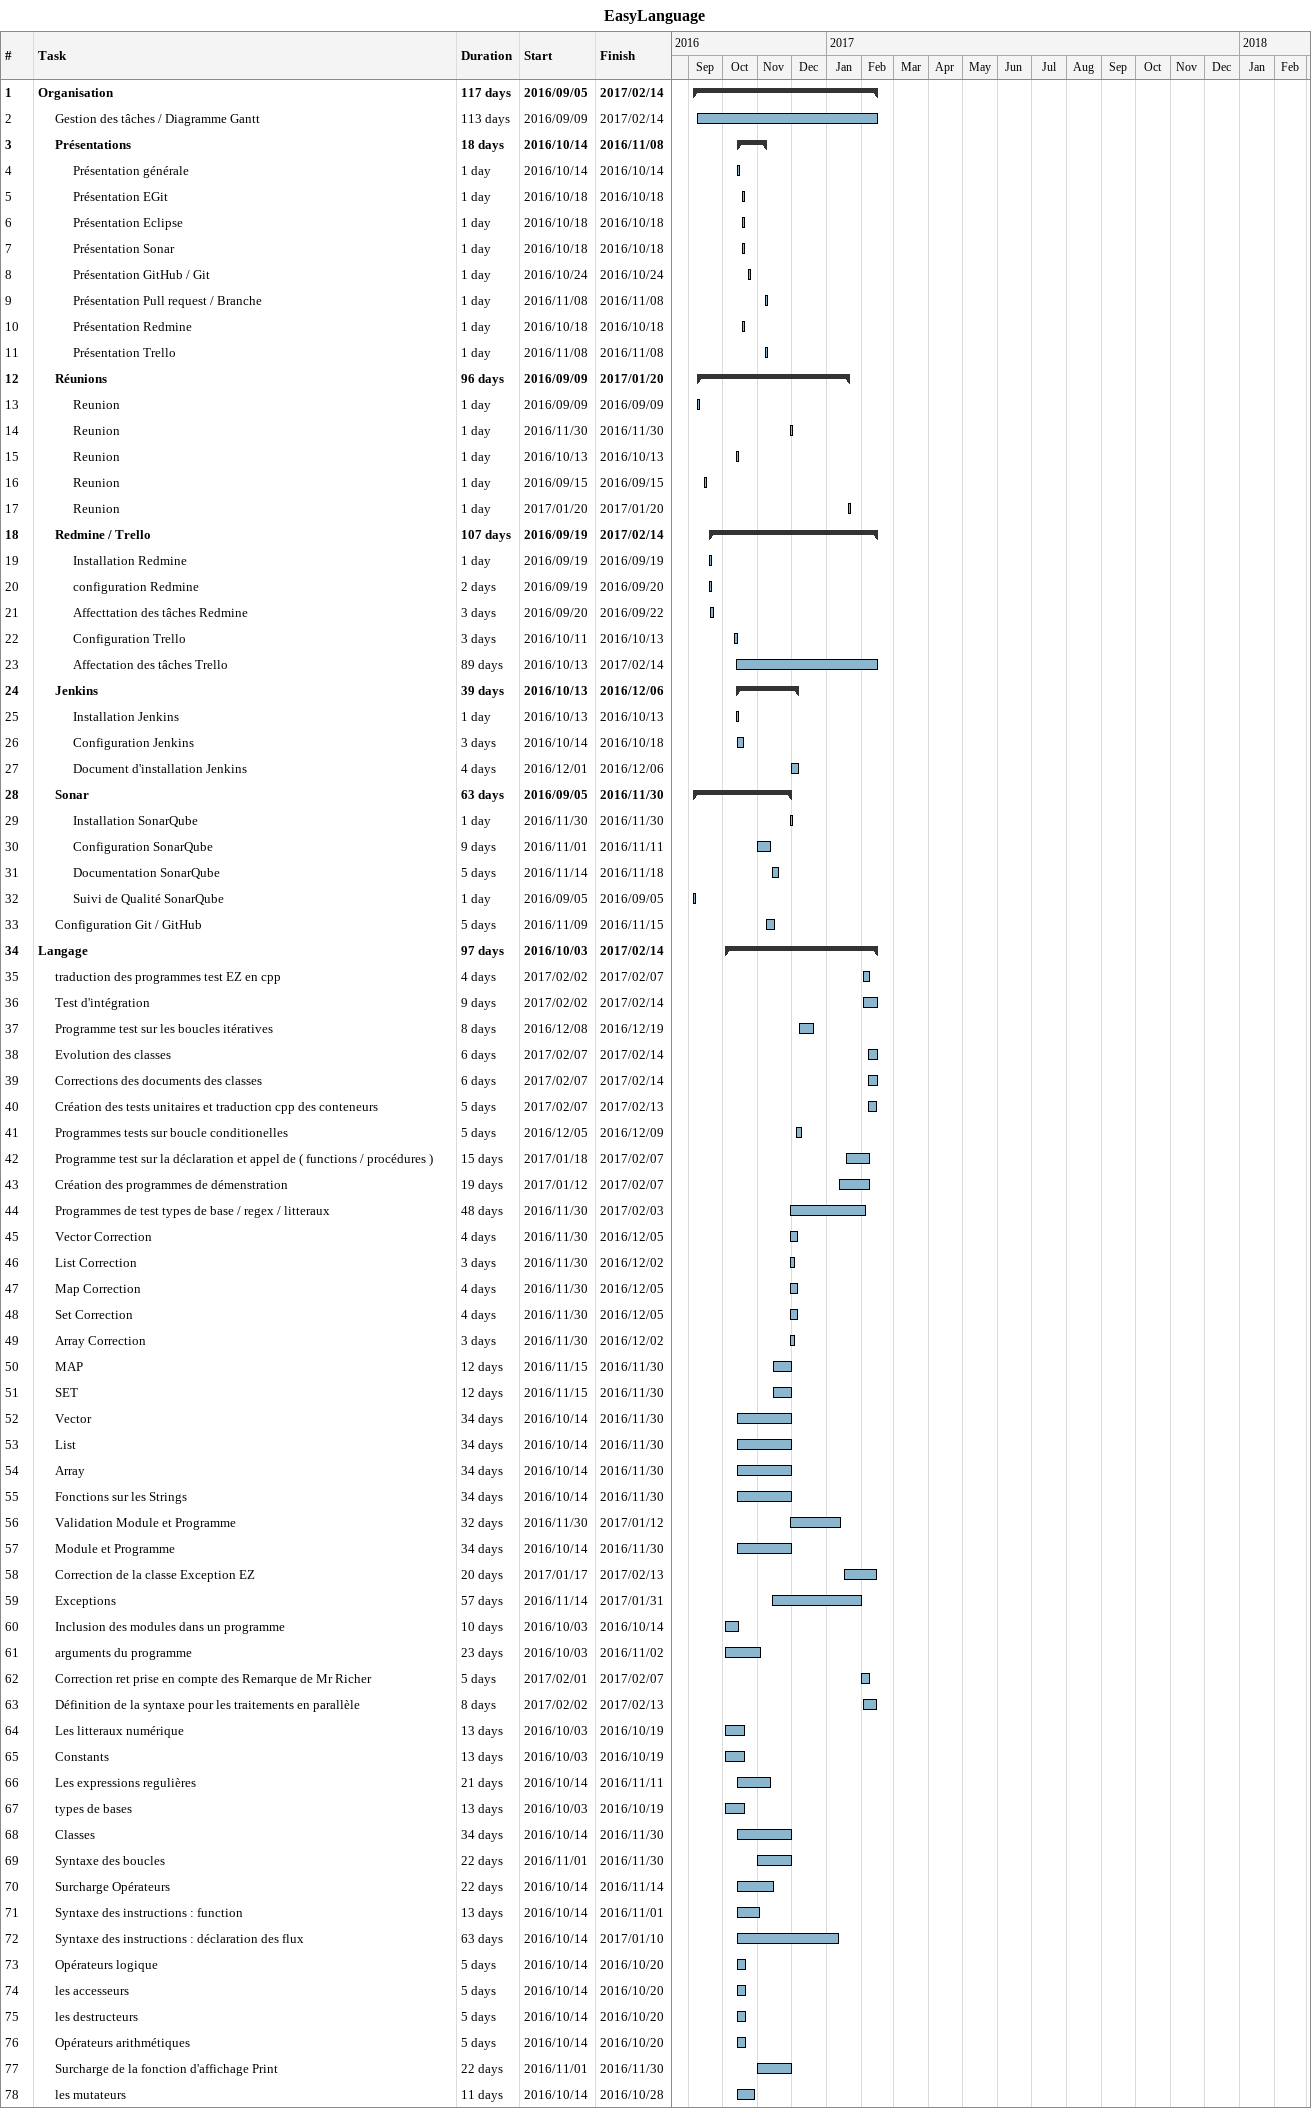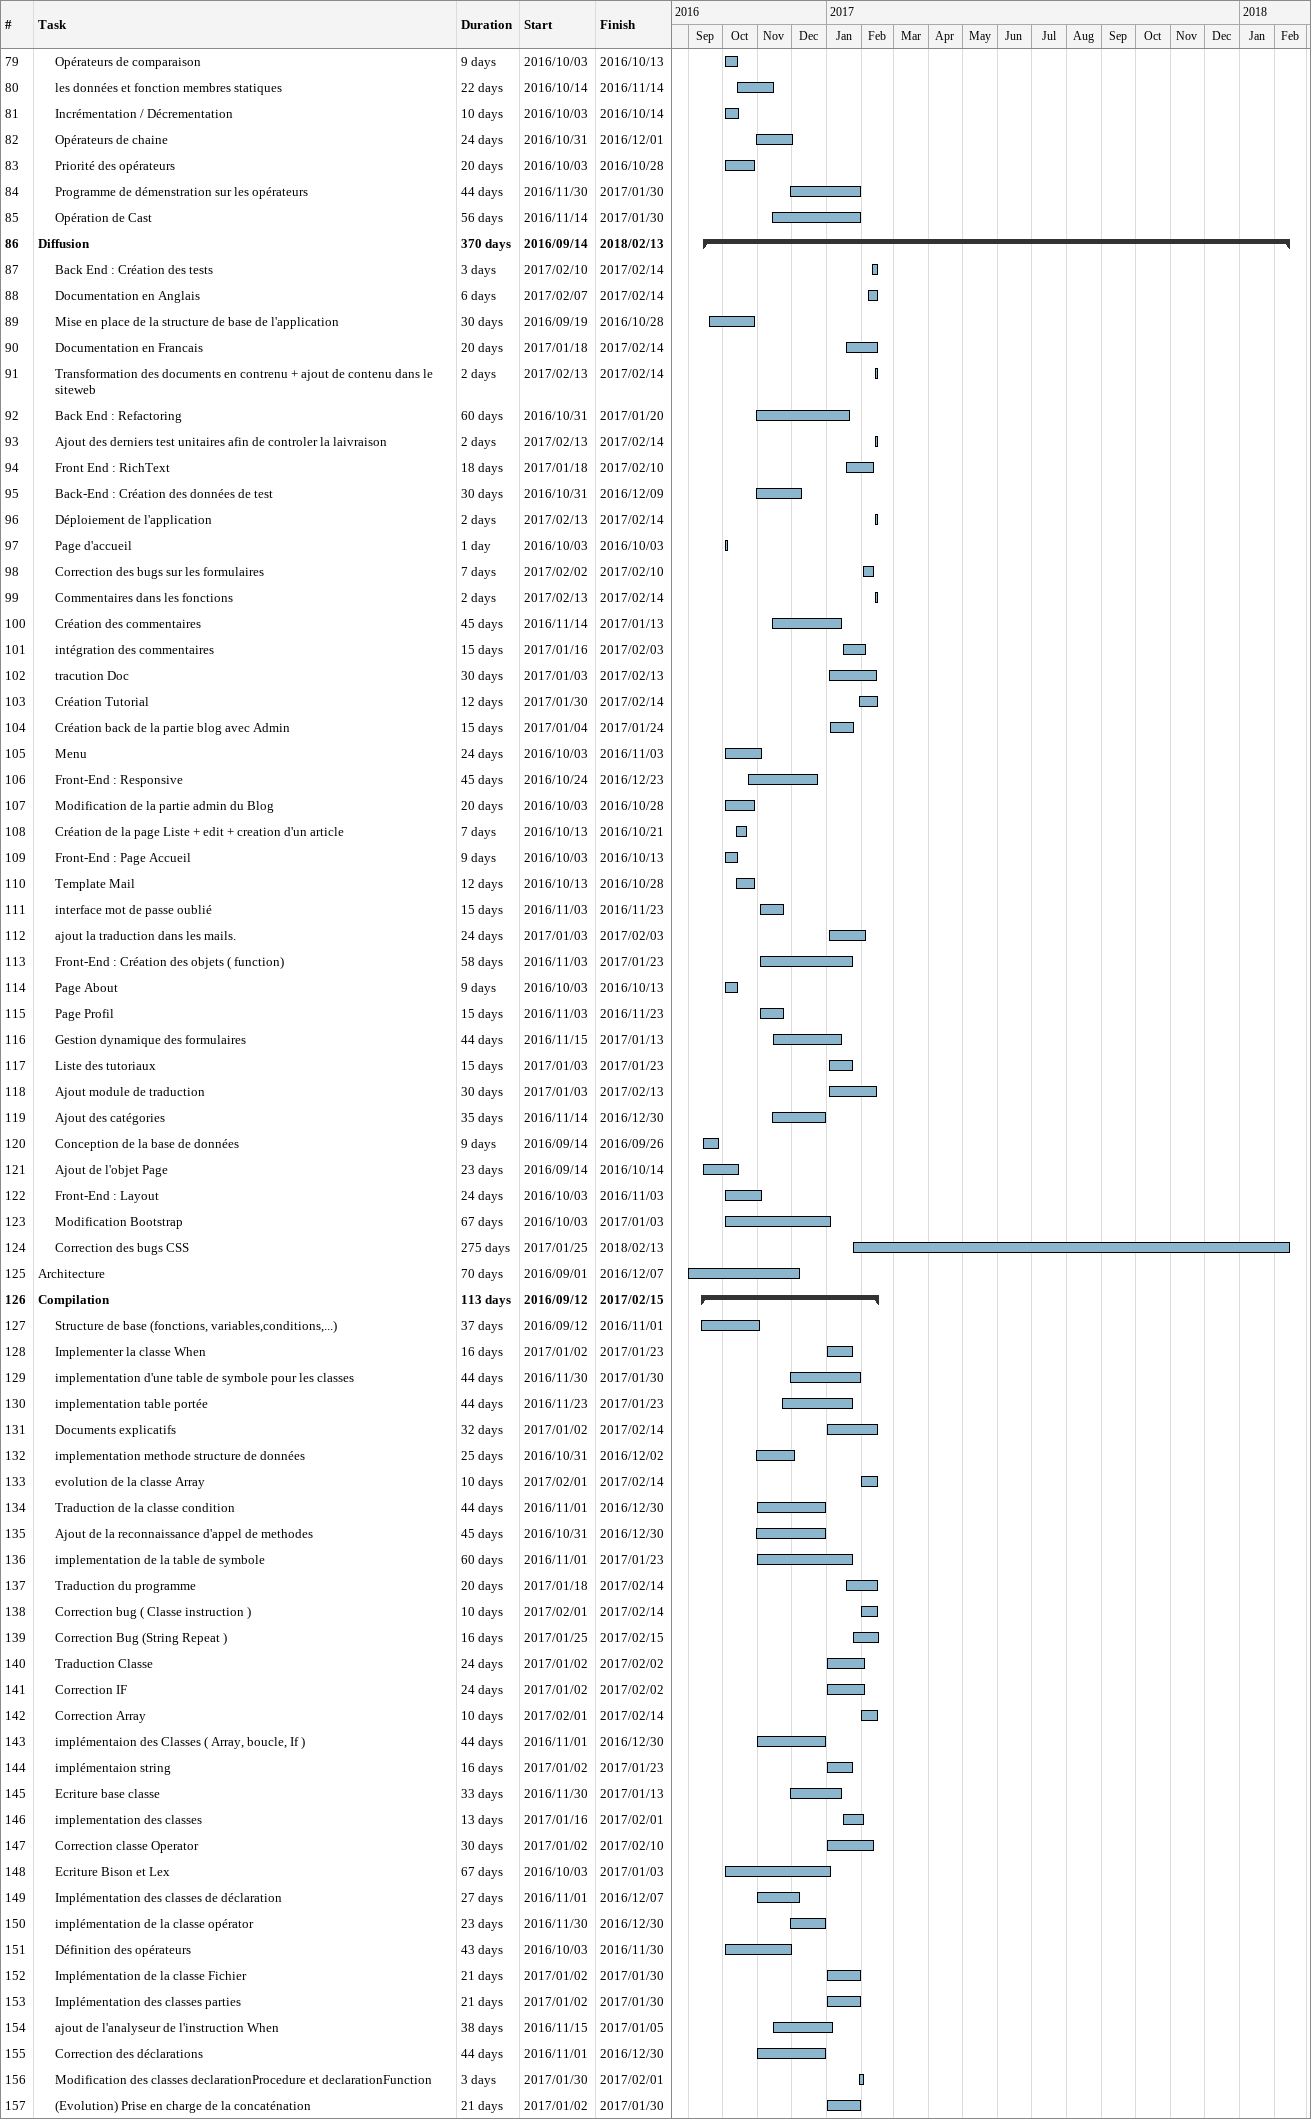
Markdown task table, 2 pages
EasyLanguage

| ID | Level | Task | Duration | Start | Finish |
|---|---|---|---|---|---|
| 1 | 1 | **Organisation** | 117d | 2016-09-05 | 2017-02-14 |
| 2 | 2 | Gestion des tâches / Diagramme Gantt | 113d | 2016-09-09 | 2017-02-14 |
| 3 | 2 | **Présentations** | 18d | 2016-10-14 | 2016-11-08 |
| 4 | 3 | Présentation générale | 1d | 2016-10-14 | 2016-10-14 |
| 5 | 3 | Présentation EGit | 1d | 2016-10-18 | 2016-10-18 |
| 6 | 3 | Présentation Eclipse | 1d | 2016-10-18 | 2016-10-18 |
| 7 | 3 | Présentation Sonar | 1d | 2016-10-18 | 2016-10-18 |
| 8 | 3 | Présentation GitHub / Git | 1d | 2016-10-24 | 2016-10-24 |
| 9 | 3 | Présentation Pull request / Branche | 1d | 2016-11-08 | 2016-11-08 |
| 10 | 3 | Présentation Redmine | 1d | 2016-10-18 | 2016-10-18 |
| 11 | 3 | Présentation Trello | 1d | 2016-11-08 | 2016-11-08 |
| 12 | 2 | **Réunions** | 96d | 2016-09-09 | 2017-01-20 |
| 13 | 3 | Reunion | 1d | 2016-09-09 | 2016-09-09 |
| 14 | 3 | Reunion | 1d | 2016-11-30 | 2016-11-30 |
| 15 | 3 | Reunion | 1d | 2016-10-13 | 2016-10-13 |
| 16 | 3 | Reunion | 1d | 2016-09-15 | 2016-09-15 |
| 17 | 3 | Reunion | 1d | 2017-01-20 | 2017-01-20 |
| 18 | 2 | **Redmine / Trello** | 107d | 2016-09-19 | 2017-02-14 |
| 19 | 3 | Installation Redmine | 1d | 2016-09-19 | 2016-09-19 |
| 20 | 3 | configuration Redmine | 2d | 2016-09-19 | 2016-09-20 |
| 21 | 3 | Affecttation des tâches Redmine | 3d | 2016-09-20 | 2016-09-22 |
| 22 | 3 | Configuration Trello | 3d | 2016-10-11 | 2016-10-13 |
| 23 | 3 | Affectation des tâches Trello | 89d | 2016-10-13 | 2017-02-14 |
| 24 | 2 | **Jenkins** | 39d | 2016-10-13 | 2016-12-06 |
| 25 | 3 | Installation Jenkins | 1d | 2016-10-13 | 2016-10-13 |
| 26 | 3 | Configuration Jenkins | 3d | 2016-10-14 | 2016-10-18 |
| 27 | 3 | Document d'installation Jenkins | 4d | 2016-12-01 | 2016-12-06 |
| 28 | 2 | **Sonar** | 63d | 2016-09-05 | 2016-11-30 |
| 29 | 3 | Installation SonarQube | 1d | 2016-11-30 | 2016-11-30 |
| 30 | 3 | Configuration SonarQube | 9d | 2016-11-01 | 2016-11-11 |
| 31 | 3 | Documentation SonarQube | 5d | 2016-11-14 | 2016-11-18 |
| 32 | 3 | Suivi de Qualité SonarQube | 1d | 2016-09-05 | 2016-09-05 |
| 33 | 2 | Configuration Git / GitHub | 5d | 2016-11-09 | 2016-11-15 |
| 34 | 1 | **Langage** | 97d | 2016-10-03 | 2017-02-14 |
| 35 | 2 | traduction des programmes test EZ en cpp | 4d | 2017-02-02 | 2017-02-07 |
| 36 | 2 | Test d'intégration | 9d | 2017-02-02 | 2017-02-14 |
| 37 | 2 | Programme test sur les boucles itératives | 8d | 2016-12-08 | 2016-12-19 |
| 38 | 2 | Evolution des classes | 6d | 2017-02-07 | 2017-02-14 |
| 39 | 2 | Corrections des documents des classes | 6d | 2017-02-07 | 2017-02-14 |
| 40 | 2 | Création des tests unitaires et traduction cpp des conteneurs | 5d | 2017-02-07 | 2017-02-13 |
| 41 | 2 | Programmes tests sur boucle conditionelles | 5d | 2016-12-05 | 2016-12-09 |
| 42 | 2 | Programme test sur la déclaration et appel de ( functions / procédures ) | 15d | 2017-01-18 | 2017-02-07 |
| 43 | 2 | Création des programmes de démenstration | 19d | 2017-01-12 | 2017-02-07 |
| 44 | 2 | Programmes de test types de base / regex / litteraux | 48d | 2016-11-30 | 2017-02-03 |
| 45 | 2 | Vector Correction | 4d | 2016-11-30 | 2016-12-05 |
| 46 | 2 | List Correction | 3d | 2016-11-30 | 2016-12-02 |
| 47 | 2 | Map Correction | 4d | 2016-11-30 | 2016-12-05 |
| 48 | 2 | Set Correction | 4d | 2016-11-30 | 2016-12-05 |
| 49 | 2 | Array Correction | 3d | 2016-11-30 | 2016-12-02 |
| 50 | 2 | MAP | 12d | 2016-11-15 | 2016-11-30 |
| 51 | 2 | SET | 12d | 2016-11-15 | 2016-11-30 |
| 52 | 2 | Vector | 34d | 2016-10-14 | 2016-11-30 |
| 53 | 2 | List | 34d | 2016-10-14 | 2016-11-30 |
| 54 | 2 | Array | 34d | 2016-10-14 | 2016-11-30 |
| 55 | 2 | Fonctions sur les Strings | 34d | 2016-10-14 | 2016-11-30 |
| 56 | 2 | Validation Module et Programme | 32d | 2016-11-30 | 2017-01-12 |
| 57 | 2 | Module et Programme | 34d | 2016-10-14 | 2016-11-30 |
| 58 | 2 | Correction de la classe Exception EZ | 20d | 2017-01-17 | 2017-02-13 |
| 59 | 2 | Exceptions | 57d | 2016-11-14 | 2017-01-31 |
| 60 | 2 | Inclusion des modules dans un programme | 10d | 2016-10-03 | 2016-10-14 |
| 61 | 2 | arguments du programme | 23d | 2016-10-03 | 2016-11-02 |
| 62 | 2 | Correction ret prise en compte des Remarque de Mr Richer | 5d | 2017-02-01 | 2017-02-07 |
| 63 | 2 | Définition de la syntaxe pour les traitements en parallèle | 8d | 2017-02-02 | 2017-02-13 |
| 64 | 2 | Les litteraux numérique | 13d | 2016-10-03 | 2016-10-19 |
| 65 | 2 | Constants | 13d | 2016-10-03 | 2016-10-19 |
| 66 | 2 | Les expressions regulières | 21d | 2016-10-14 | 2016-11-11 |
| 67 | 2 | types de bases | 13d | 2016-10-03 | 2016-10-19 |
| 68 | 2 | Classes | 34d | 2016-10-14 | 2016-11-30 |
| 69 | 2 | Syntaxe des boucles | 22d | 2016-11-01 | 2016-11-30 |
| 70 | 2 | Surcharge Opérateurs | 22d | 2016-10-14 | 2016-11-14 |
| 71 | 2 | Syntaxe des instructions : function | 13d | 2016-10-14 | 2016-11-01 |
| 72 | 2 | Syntaxe des instructions : déclaration des flux | 63d | 2016-10-14 | 2017-01-10 |
| 73 | 2 | Opérateurs logique | 5d | 2016-10-14 | 2016-10-20 |
| 74 | 2 | les accesseurs | 5d | 2016-10-14 | 2016-10-20 |
| 75 | 2 | les destructeurs | 5d | 2016-10-14 | 2016-10-20 |
| 76 | 2 | Opérateurs arithmétiques | 5d | 2016-10-14 | 2016-10-20 |
| 77 | 2 | Surcharge de la fonction d'affichage Print | 22d | 2016-11-01 | 2016-11-30 |
| 78 | 2 | les mutateurs | 11d | 2016-10-14 | 2016-10-28 |
| 79 | 2 | Opérateurs de comparaison | 9d | 2016-10-03 | 2016-10-13 |
| 80 | 2 | les données et fonction membres statiques | 22d | 2016-10-14 | 2016-11-14 |
| 81 | 2 | Incrémentation / Décrementation | 10d | 2016-10-03 | 2016-10-14 |
| 82 | 2 | Opérateurs de chaine | 24d | 2016-10-31 | 2016-12-01 |
| 83 | 2 | Priorité des opérateurs | 20d | 2016-10-03 | 2016-10-28 |
| 84 | 2 | Programme de démenstration sur les opérateurs | 44d | 2016-11-30 | 2017-01-30 |
| 85 | 2 | Opération de Cast | 56d | 2016-11-14 | 2017-01-30 |
| 86 | 1 | **Diffusion** | 370d | 2016-09-14 | 2018-02-13 |
| 87 | 2 | Back End : Création des tests | 3d | 2017-02-10 | 2017-02-14 |
| 88 | 2 | Documentation en Anglais | 6d | 2017-02-07 | 2017-02-14 |
| 89 | 2 | Mise en place de la structure de base de l'application | 30d | 2016-09-19 | 2016-10-28 |
| 90 | 2 | Documentation en Francais | 20d | 2017-01-18 | 2017-02-14 |
| 91 | 2 | Transformation des documents en contrenu + ajout de contenu dans le siteweb | 2d | 2017-02-13 | 2017-02-14 |
| 92 | 2 | Back End : Refactoring | 60d | 2016-10-31 | 2017-01-20 |
| 93 | 2 | Ajout des derniers test unitaires afin de controler la laivraison | 2d | 2017-02-13 | 2017-02-14 |
| 94 | 2 | Front End : RichText | 18d | 2017-01-18 | 2017-02-10 |
| 95 | 2 | Back-End : Création des données de test | 30d | 2016-10-31 | 2016-12-09 |
| 96 | 2 | Déploiement de l'application | 2d | 2017-02-13 | 2017-02-14 |
| 97 | 2 | Page d'accueil | 1d | 2016-10-03 | 2016-10-03 |
| 98 | 2 | Correction des bugs sur les formulaires | 7d | 2017-02-02 | 2017-02-10 |
| 99 | 2 | Commentaires dans les fonctions | 2d | 2017-02-13 | 2017-02-14 |
| 100 | 2 | Création des commentaires | 45d | 2016-11-14 | 2017-01-13 |
| 101 | 2 | intégration des commentaires | 15d | 2017-01-16 | 2017-02-03 |
| 102 | 2 | tracution Doc | 30d | 2017-01-03 | 2017-02-13 |
| 103 | 2 | Création Tutorial | 12d | 2017-01-30 | 2017-02-14 |
| 104 | 2 | Création back de la partie blog avec Admin | 15d | 2017-01-04 | 2017-01-24 |
| 105 | 2 | Menu | 24d | 2016-10-03 | 2016-11-03 |
| 106 | 2 | Front-End : Responsive | 45d | 2016-10-24 | 2016-12-23 |
| 107 | 2 | Modification de la partie admin du Blog | 20d | 2016-10-03 | 2016-10-28 |
| 108 | 2 | Création de la page Liste + edit + creation d'un article | 7d | 2016-10-13 | 2016-10-21 |
| 109 | 2 | Front-End : Page Accueil | 9d | 2016-10-03 | 2016-10-13 |
| 110 | 2 | Template Mail | 12d | 2016-10-13 | 2016-10-28 |
| 111 | 2 | interface mot de passe oublié | 15d | 2016-11-03 | 2016-11-23 |
| 112 | 2 | ajout la traduction dans les mails. | 24d | 2017-01-03 | 2017-02-03 |
| 113 | 2 | Front-End : Création des objets ( function) | 58d | 2016-11-03 | 2017-01-23 |
| 114 | 2 | Page About | 9d | 2016-10-03 | 2016-10-13 |
| 115 | 2 | Page Profil | 15d | 2016-11-03 | 2016-11-23 |
| 116 | 2 | Gestion dynamique des formulaires | 44d | 2016-11-15 | 2017-01-13 |
| 117 | 2 | Liste des tutoriaux | 15d | 2017-01-03 | 2017-01-23 |
| 118 | 2 | Ajout module de traduction | 30d | 2017-01-03 | 2017-02-13 |
| 119 | 2 | Ajout des catégories | 35d | 2016-11-14 | 2016-12-30 |
| 120 | 2 | Conception de la base de données | 9d | 2016-09-14 | 2016-09-26 |
| 121 | 2 | Ajout de l'objet Page | 23d | 2016-09-14 | 2016-10-14 |
| 122 | 2 | Front-End : Layout | 24d | 2016-10-03 | 2016-11-03 |
| 123 | 2 | Modification Bootstrap | 67d | 2016-10-03 | 2017-01-03 |
| 124 | 2 | Correction des bugs CSS | 275d | 2017-01-25 | 2018-02-13 |
| 125 | 1 | Architecture | 70d | 2016-09-01 | 2016-12-07 |
| 126 | 1 | **Compilation** | 113d | 2016-09-12 | 2017-02-15 |
| 127 | 2 | Structure de base (fonctions, variables,conditions,...) | 37d | 2016-09-12 | 2016-11-01 |
| 128 | 2 | Implementer la classe When | 16d | 2017-01-02 | 2017-01-23 |
| 129 | 2 | implementation d'une table de symbole pour les classes | 44d | 2016-11-30 | 2017-01-30 |
| 130 | 2 | implementation table portée | 44d | 2016-11-23 | 2017-01-23 |
| 131 | 2 | Documents explicatifs | 32d | 2017-01-02 | 2017-02-14 |
| 132 | 2 | implementation methode structure de données | 25d | 2016-10-31 | 2016-12-02 |
| 133 | 2 | evolution de la classe Array | 10d | 2017-02-01 | 2017-02-14 |
| 134 | 2 | Traduction de la classe condition | 44d | 2016-11-01 | 2016-12-30 |
| 135 | 2 | Ajout de la reconnaissance d'appel de methodes | 45d | 2016-10-31 | 2016-12-30 |
| 136 | 2 | implementation de la table de symbole | 60d | 2016-11-01 | 2017-01-23 |
| 137 | 2 | Traduction du programme | 20d | 2017-01-18 | 2017-02-14 |
| 138 | 2 | Correction bug ( Classe instruction ) | 10d | 2017-02-01 | 2017-02-14 |
| 139 | 2 | Correction Bug (String Repeat ) | 16d | 2017-01-25 | 2017-02-15 |
| 140 | 2 | Traduction Classe | 24d | 2017-01-02 | 2017-02-02 |
| 141 | 2 | Correction IF | 24d | 2017-01-02 | 2017-02-02 |
| 142 | 2 | Correction Array | 10d | 2017-02-01 | 2017-02-14 |
| 143 | 2 | implémentaion des Classes ( Array, boucle, If ) | 44d | 2016-11-01 | 2016-12-30 |
| 144 | 2 | implémentaion string | 16d | 2017-01-02 | 2017-01-23 |
| 145 | 2 | Ecriture base classe | 33d | 2016-11-30 | 2017-01-13 |
| 146 | 2 | implementation des classes | 13d | 2017-01-16 | 2017-02-01 |
| 147 | 2 | Correction classe Operator | 30d | 2017-01-02 | 2017-02-10 |
| 148 | 2 | Ecriture Bison et Lex | 67d | 2016-10-03 | 2017-01-03 |
| 149 | 2 | Implémentation des classes de déclaration | 27d | 2016-11-01 | 2016-12-07 |
| 150 | 2 | implémentation de la classe opérator | 23d | 2016-11-30 | 2016-12-30 |
| 151 | 2 | Définition des opérateurs | 43d | 2016-10-03 | 2016-11-30 |
| 152 | 2 | Implémentation de la classe Fichier | 21d | 2017-01-02 | 2017-01-30 |
| 153 | 2 | Implémentation des classes parties | 21d | 2017-01-02 | 2017-01-30 |
| 154 | 2 | ajout de l'analyseur de l'instruction When | 38d | 2016-11-15 | 2017-01-05 |
| 155 | 2 | Correction des déclarations | 44d | 2016-11-01 | 2016-12-30 |
| 156 | 2 | Modification des classes declarationProcedure et declarationFunction | 3d | 2017-01-30 | 2017-02-01 |
| 157 | 2 | (Evolution) Prise en charge de la concaténation | 21d | 2017-01-02 | 2017-01-30 |
